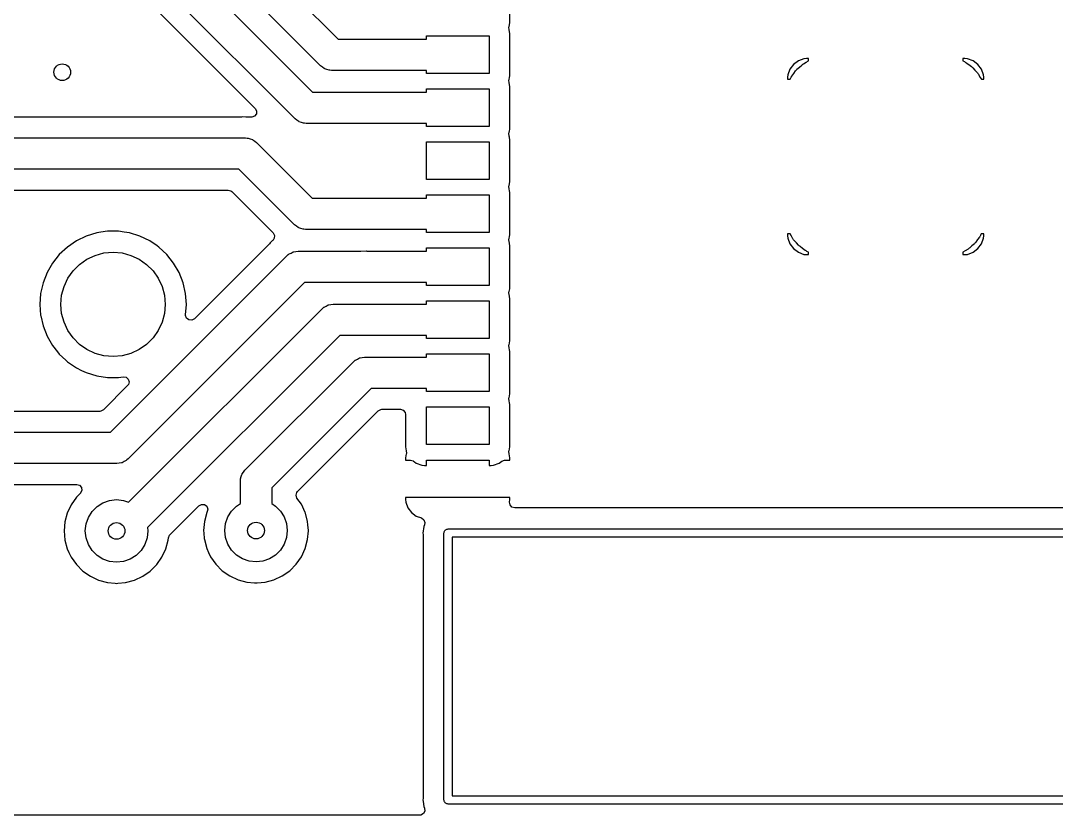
# Model space of a CAD drawing. Extents: x 4.71 to 7.86, y -5.32 to -1.9.
# Drawn here: x 5.532 to 6.508, y -5.316 to -4.566 of the extents above; entities that cross this region are included whole.
import ezdxf

# ---------------------------------------------------------------- set-up
doc = ezdxf.new("R2010")
doc.units = 0
doc.header["$MEASUREMENT"] = 0
doc.layers.add('BLACK', color=7, linetype='CONTINUOUS')

msp = doc.modelspace()

# ---------------------------------------------------------------- linework, layer by layer
at = {"layer": 'BLACK', "linetype": 'CONTINUOUS'}
for p, q in [((5.71233, -4.46458), (5.83122, -4.58347)), ((5.81466, -4.60867), (5.68713, -4.48114)), ((5.66194, -4.4882), (5.8072, -4.63347)), ((5.79065, -4.65867), (5.63673, -4.50476)), ((5.62545, -4.52134), (5.75305, -4.64894)), ((5.99326, -4.56783), (5.99326, -4.52863)), ((5.993, -4.57018), (5.99326, -4.56783)), ((5.99231, -4.5722), (5.9925, -4.57153)), ((5.9925, -4.57494), (5.99231, -4.5722)), ((5.9925, -4.57153), (5.993, -4.57018)), ((5.993, -4.57628), (5.9925, -4.57494)), ((5.99326, -4.57863), (5.993, -4.57628)), ((5.99326, -4.61783), (5.99326, -4.57863)), ((5.83122, -4.58347), (5.9145, -4.58347)), ((5.9145, -4.58347), (5.9145, -4.58052)), ((5.9145, -4.58052), (5.97355, -4.58052)), ((5.97355, -4.58052), (5.97355, -4.61595)), ((5.8164, -4.60991), (5.81466, -4.60867)), ((6.26067, -4.6074), (6.25728, -4.61193)), ((6.2652, -4.60401), (6.26067, -4.6074)), ((6.26067, -4.6074), (6.26067, -4.6074)), ((6.27051, -4.60203), (6.2652, -4.60401)), ((6.2652, -4.60401), (6.2652, -4.60401)), ((6.26618, -4.61011), (6.26835, -4.60804)), ((6.26835, -4.60804), (6.26878, -4.60778)), ((6.26878, -4.60778), (6.26915, -4.60744)), ((6.26915, -4.60744), (6.26958, -4.60719)), ((6.26958, -4.60719), (6.26996, -4.60686)), ((6.26996, -4.60686), (6.27257, -4.60541)), ((6.27285, -4.60178), (6.27051, -4.60203)), ((6.27051, -4.60203), (6.27051, -4.60203)), ((6.27257, -4.60541), (6.27473, -4.60407)), ((6.27473, -4.60178), (6.27285, -4.60178)), ((6.27473, -4.60407), (6.27473, -4.60178)), ((6.42229, -4.60178), (6.4204, -4.60178)), ((6.4204, -4.60178), (6.4204, -4.60416)), ((6.4204, -4.60416), (6.42179, -4.60475)), ((6.42179, -4.60475), (6.4222, -4.60504)), ((6.4222, -4.60504), (6.42266, -4.60525)), ((6.42463, -4.60203), (6.42229, -4.60178)), ((6.42266, -4.60525), (6.42306, -4.60555)), ((6.42306, -4.60555), (6.42351, -4.60577)), ((6.42351, -4.60577), (6.42588, -4.6076)), ((6.42993, -4.60401), (6.42463, -4.60203)), ((6.42463, -4.60203), (6.42463, -4.60203)), ((6.42588, -4.6076), (6.42833, -4.60931)), ((6.43447, -4.6074), (6.42993, -4.60401)), ((6.42993, -4.60401), (6.42993, -4.60401)), ((6.43786, -4.61193), (6.43447, -4.6074)), ((6.43447, -4.6074), (6.43447, -4.6074)), ((5.81808, -4.61122), (5.8164, -4.60991)), ((5.81837, -4.61132), (5.81808, -4.61122)), ((5.81862, -4.6115), (5.81837, -4.61132)), ((5.82066, -4.6121), (5.81862, -4.6115)), ((5.82267, -4.6128), (5.82066, -4.6121)), ((5.8231, -4.61283), (5.82267, -4.6128)), ((5.82328, -4.61288), (5.8231, -4.61283)), ((5.82358, -4.61287), (5.82328, -4.61288)), ((5.8251, -4.613), (5.82358, -4.61287)), ((5.9145, -4.613), (5.8251, -4.613)), ((5.9145, -4.61595), (5.9145, -4.613)), ((5.97355, -4.61595), (5.9145, -4.61595)), ((5.993, -4.62018), (5.99326, -4.61783)), ((6.2553, -4.61723), (6.25505, -4.61958)), ((6.25728, -4.61193), (6.2553, -4.61723)), ((6.2553, -4.61723), (6.2553, -4.61723)), ((6.25728, -4.61193), (6.25728, -4.61193)), ((6.25882, -4.6188), (6.25904, -4.61835)), ((6.25904, -4.61835), (6.26087, -4.61599)), ((6.26087, -4.61599), (6.26258, -4.61353)), ((6.26258, -4.61353), (6.26294, -4.61319)), ((6.26294, -4.61319), (6.26324, -4.61278)), ((6.26324, -4.61278), (6.26361, -4.61245)), ((6.26361, -4.61245), (6.26391, -4.61205)), ((6.26391, -4.61205), (6.26618, -4.61011)), ((6.42833, -4.60931), (6.42868, -4.60967)), ((6.42868, -4.60967), (6.42908, -4.60996)), ((6.42908, -4.60996), (6.42941, -4.61034)), ((6.42941, -4.61034), (6.42981, -4.61064)), ((6.42981, -4.61064), (6.43176, -4.61291)), ((6.43176, -4.61291), (6.43382, -4.61508)), ((6.43382, -4.61508), (6.43408, -4.6155)), ((6.43408, -4.6155), (6.43442, -4.61588)), ((6.43442, -4.61588), (6.43467, -4.61631)), ((6.43467, -4.61631), (6.435, -4.61669)), ((6.435, -4.61669), (6.43645, -4.6193)), ((6.43984, -4.61723), (6.43786, -4.61193)), ((6.43786, -4.61193), (6.43786, -4.61193)), ((6.44009, -4.61958), (6.43984, -4.61723)), ((6.43984, -4.61723), (6.43984, -4.61723)), ((5.99231, -4.6222), (5.9925, -4.62153)), ((5.9925, -4.62494), (5.99231, -4.6222)), ((5.9925, -4.62153), (5.99253, -4.62146)), ((5.993, -4.62628), (5.9925, -4.62494)), ((5.99253, -4.62146), (5.993, -4.62018)), ((5.99326, -4.62863), (5.993, -4.62628)), ((6.25505, -4.61958), (6.25505, -4.62146)), ((6.25505, -4.62146), (6.25743, -4.62146)), ((6.25743, -4.62146), (6.25803, -4.62007)), ((6.25803, -4.62007), (6.25831, -4.61966)), ((6.25831, -4.61966), (6.25852, -4.61921)), ((6.25852, -4.61921), (6.25882, -4.6188)), ((6.43645, -4.6193), (6.4378, -4.62146)), ((6.4378, -4.62146), (6.44009, -4.62146)), ((6.44009, -4.62146), (6.44009, -4.61958)), ((6.44009, -4.61958), (6.44009, -4.61958)), ((5.8072, -4.63347), (5.9145, -4.63347)), ((5.9145, -4.63347), (5.9145, -4.63052)), ((5.9145, -4.63052), (5.97355, -4.63052)), ((5.97355, -4.63052), (5.97355, -4.66595)), ((5.99326, -4.65689), (5.99326, -4.62863)), ((5.74014, -4.65705), (5.37968, -4.65705)), ((5.74106, -4.65696), (5.74014, -4.65705)), ((5.74107, -4.65696), (5.74106, -4.65696)), ((5.74435, -4.65705), (5.74107, -4.65696)), ((5.74107, -4.65696), (5.74107, -4.65696)), ((5.74763, -4.65705), (5.74435, -4.65705)), ((5.74764, -4.65705), (5.74763, -4.65705)), ((5.74763, -4.65705), (5.74763, -4.65705)), ((5.74763, -4.65705), (5.74763, -4.65705)), ((5.74763, -4.65705), (5.74763, -4.65705)), ((5.74855, -4.65716), (5.74764, -4.65705)), ((5.74856, -4.65716), (5.74855, -4.65716)), ((5.74882, -4.6572), (5.74856, -4.65716)), ((5.74883, -4.65716), (5.74882, -4.6572)), ((5.74994, -4.65726), (5.74883, -4.65716)), ((5.75252, -4.6563), (5.74994, -4.65726)), ((5.75417, -4.6541), (5.75252, -4.6563)), ((5.75305, -4.64894), (5.75437, -4.65135)), ((5.75437, -4.65135), (5.75417, -4.6541)), ((5.99326, -4.66783), (5.99326, -4.65689)), ((5.79238, -4.65991), (5.79065, -4.65867)), ((5.79406, -4.66122), (5.79238, -4.65991)), ((5.79435, -4.66132), (5.79406, -4.66122)), ((5.7946, -4.6615), (5.79435, -4.66132)), ((5.79664, -4.6621), (5.7946, -4.6615)), ((5.79866, -4.6628), (5.79664, -4.6621)), ((5.79909, -4.66283), (5.79866, -4.6628)), ((5.79926, -4.66288), (5.79909, -4.66283)), ((5.79957, -4.66287), (5.79926, -4.66288)), ((5.80109, -4.663), (5.79957, -4.66287)), ((5.9145, -4.663), (5.80109, -4.663)), ((5.9145, -4.66595), (5.9145, -4.663)), ((5.97355, -4.66595), (5.9145, -4.66595)), ((4.95128, -4.67675), (5.74388, -4.67675)), ((5.74388, -4.67675), (5.7454, -4.67688)), ((5.7454, -4.67688), (5.74571, -4.67687)), ((5.74571, -4.67687), (5.74588, -4.67692)), ((5.74588, -4.67692), (5.74631, -4.67695)), ((5.74631, -4.67695), (5.74832, -4.67765)), ((5.99231, -4.67219), (5.9925, -4.67153)), ((5.9925, -4.67494), (5.99231, -4.67219)), ((5.9925, -4.67153), (5.993, -4.67018)), ((5.99296, -4.67615), (5.9925, -4.67494)), ((5.993, -4.67628), (5.99296, -4.67615)), ((5.993, -4.67018), (5.99316, -4.66875)), ((5.99326, -4.67863), (5.993, -4.67628)), ((5.99316, -4.66875), (5.99326, -4.66783)), ((5.74832, -4.67765), (5.75036, -4.67825)), ((5.75036, -4.67825), (5.75061, -4.67843)), ((5.75061, -4.67843), (5.75091, -4.67853)), ((5.75091, -4.67853), (5.75259, -4.67984)), ((5.75259, -4.67984), (5.75432, -4.68108)), ((5.75432, -4.68108), (5.80671, -4.73347)), ((5.9145, -4.71595), (5.9145, -4.68052)), ((5.9145, -4.68052), (5.97355, -4.68052)), ((5.97355, -4.68052), (5.97355, -4.71595)), ((5.99326, -4.71201), (5.99326, -4.67863)), ((5.73776, -4.70628), (4.94516, -4.70628)), ((5.79016, -4.75867), (5.73776, -4.70628)), ((5.97355, -4.71595), (5.9145, -4.71595)), ((5.99326, -4.71783), (5.99326, -4.71201)), ((4.9489, -4.72599), (5.72758, -4.72599)), ((5.72758, -4.72599), (5.73022, -4.72676)), ((5.99231, -4.7222), (5.9925, -4.72153)), ((5.9925, -4.72494), (5.99231, -4.7222)), ((5.9925, -4.72153), (5.993, -4.72018)), ((5.993, -4.72628), (5.9925, -4.72494)), ((5.993, -4.72018), (5.99326, -4.71783)), ((5.73022, -4.72676), (5.73103, -4.72742)), ((5.73103, -4.72742), (5.76988, -4.76626)), ((5.80671, -4.73347), (5.9145, -4.73347)), ((5.9145, -4.73347), (5.9145, -4.73052)), ((5.9145, -4.73052), (5.97355, -4.73052)), ((5.97355, -4.73052), (5.97355, -4.76595)), ((5.99326, -4.72863), (5.993, -4.72628)), ((5.99326, -4.76713), (5.99326, -4.72863)), ((5.61386, -4.76482), (5.6075, -4.76578)), ((5.62419, -4.76482), (5.61386, -4.76482)), ((5.61386, -4.76482), (5.61386, -4.76482)), ((5.62949, -4.76562), (5.62419, -4.76482)), ((5.62419, -4.76482), (5.62419, -4.76482)), ((5.79189, -4.75991), (5.79016, -4.75867)), ((5.79357, -4.76122), (5.79189, -4.75991)), ((5.79386, -4.76132), (5.79357, -4.76122)), ((5.79411, -4.7615), (5.79386, -4.76132)), ((5.79615, -4.7621), (5.79411, -4.7615)), ((5.79816, -4.7628), (5.79615, -4.7621)), ((5.79859, -4.76283), (5.79816, -4.7628)), ((5.79877, -4.76288), (5.79859, -4.76283)), ((5.79907, -4.76287), (5.79877, -4.76288)), ((5.80059, -4.763), (5.79907, -4.76287)), ((5.9145, -4.763), (5.80059, -4.763)), ((5.9145, -4.76595), (5.9145, -4.763)), ((5.58447, -4.77388), (5.57593, -4.7797)), ((5.59378, -4.7694), (5.58447, -4.77388)), ((5.58447, -4.77388), (5.58447, -4.77388)), ((5.60365, -4.76636), (5.59378, -4.7694)), ((5.6075, -4.76578), (5.60365, -4.76636)), ((5.60365, -4.76636), (5.60365, -4.76636)), ((5.60365, -4.76636), (5.60365, -4.76636)), ((5.60365, -4.76636), (5.60365, -4.76636)), ((5.6344, -4.76636), (5.62949, -4.76562)), ((5.64427, -4.7694), (5.6344, -4.76636)), ((5.6344, -4.76636), (5.6344, -4.76636)), ((5.6344, -4.76636), (5.6344, -4.76636)), ((5.65358, -4.77388), (5.64427, -4.7694)), ((5.64427, -4.7694), (5.64427, -4.7694)), ((5.66054, -4.77863), (5.65358, -4.77388)), ((5.65358, -4.77388), (5.65358, -4.77388)), ((5.65358, -4.77388), (5.65358, -4.77388)), ((5.65358, -4.77388), (5.65358, -4.77388)), ((5.76952, -4.77353), (5.76714, -4.77579)), ((5.76988, -4.77317), (5.76952, -4.77353)), ((5.76988, -4.76626), (5.7712, -4.76868)), ((5.771, -4.77142), (5.76988, -4.77317)), ((5.7712, -4.76868), (5.771, -4.77142)), ((5.97355, -4.76595), (5.9145, -4.76595)), ((5.99231, -4.77219), (5.9925, -4.77153)), ((5.9925, -4.77494), (5.99231, -4.77219)), ((5.9925, -4.77153), (5.99254, -4.77142)), ((5.99282, -4.77579), (5.9925, -4.77494)), ((5.99254, -4.77142), (5.993, -4.77018)), ((5.993, -4.77018), (5.99326, -4.76783)), ((5.99326, -4.76783), (5.99326, -4.76713)), ((6.25734, -4.76713), (6.25505, -4.76713)), ((6.25505, -4.76713), (6.25505, -4.76901)), ((6.25505, -4.76901), (6.2553, -4.77136)), ((6.2553, -4.77136), (6.2553, -4.77136)), ((6.2553, -4.77136), (6.25728, -4.77666)), ((6.25869, -4.76929), (6.25734, -4.76713)), ((6.26014, -4.7719), (6.25869, -4.76929)), ((6.26046, -4.77228), (6.26014, -4.7719)), ((6.26072, -4.77272), (6.26046, -4.77228)), ((6.26105, -4.77309), (6.26072, -4.77272)), ((6.26132, -4.77351), (6.26105, -4.77309)), ((6.26338, -4.77568), (6.26132, -4.77351)), ((6.43427, -4.7726), (6.43256, -4.77506)), ((6.4361, -4.77024), (6.43427, -4.7726)), ((6.43632, -4.76979), (6.4361, -4.77024)), ((6.43661, -4.76939), (6.43632, -4.76979)), ((6.43682, -4.76893), (6.43661, -4.76939)), ((6.43711, -4.76852), (6.43682, -4.76893)), ((6.43771, -4.76713), (6.43711, -4.76852)), ((6.44009, -4.76713), (6.43771, -4.76713)), ((6.43786, -4.77666), (6.43984, -4.77136)), ((6.43984, -4.77136), (6.44009, -4.76901)), ((6.43984, -4.77136), (6.43984, -4.77136)), ((6.44009, -4.76901), (6.44009, -4.76713)), ((6.44009, -4.76901), (6.44009, -4.76901)), ((5.57593, -4.7797), (5.56836, -4.78673)), ((5.61048, -4.78527), (5.61902, -4.78452)), ((5.61902, -4.78452), (5.62757, -4.78527)), ((5.66211, -4.7797), (5.66054, -4.77863)), ((5.66969, -4.78673), (5.66211, -4.7797)), ((5.76654, -4.77651), (5.69572, -4.84733)), ((5.76713, -4.77579), (5.76654, -4.77651)), ((5.76714, -4.77579), (5.76713, -4.77579)), ((5.76714, -4.77579), (5.76714, -4.77579)), ((5.7869, -4.78528), (5.78877, -4.78427)), ((5.78877, -4.78427), (5.78907, -4.78422)), ((5.78907, -4.78422), (5.78935, -4.78408)), ((5.78935, -4.78408), (5.79146, -4.78382)), ((5.79146, -4.78382), (5.79356, -4.78347)), ((5.79356, -4.78347), (5.85278, -4.78347)), ((5.85278, -4.78347), (5.85281, -4.78346)), ((5.85281, -4.78346), (5.85766, -4.78326)), ((5.85766, -4.78326), (5.85837, -4.78347)), ((5.85837, -4.78347), (5.9145, -4.78347)), ((5.9145, -4.78347), (5.9145, -4.78052)), ((5.9145, -4.78052), (5.97355, -4.78052)), ((5.97355, -4.78052), (5.97355, -4.81595)), ((5.993, -4.77628), (5.99282, -4.77579)), ((5.99326, -4.77863), (5.993, -4.77628)), ((5.99326, -4.81783), (5.99326, -4.77863)), ((6.25728, -4.77666), (6.25728, -4.77666)), ((6.25728, -4.77666), (6.26067, -4.78119)), ((6.26067, -4.78119), (6.26067, -4.78119)), ((6.26067, -4.78119), (6.2652, -4.78459)), ((6.26533, -4.77795), (6.26338, -4.77568)), ((6.2652, -4.78459), (6.2652, -4.78459)), ((6.2652, -4.78459), (6.27051, -4.78656)), ((6.26572, -4.77826), (6.26533, -4.77795)), ((6.26606, -4.77863), (6.26572, -4.77826)), ((6.26646, -4.77892), (6.26606, -4.77863)), ((6.26681, -4.77929), (6.26646, -4.77892)), ((6.26926, -4.78099), (6.26681, -4.77929)), ((6.27162, -4.78283), (6.26926, -4.78099)), ((6.27207, -4.78305), (6.27162, -4.78283)), ((6.27248, -4.78334), (6.27207, -4.78305)), ((6.27293, -4.78355), (6.27248, -4.78334)), ((6.27334, -4.78384), (6.27293, -4.78355)), ((6.27473, -4.78443), (6.27334, -4.78384)), ((6.27473, -4.78682), (6.27473, -4.78443)), ((6.42256, -4.78318), (6.4204, -4.78452)), ((6.4204, -4.78452), (6.4204, -4.78682)), ((6.42518, -4.78173), (6.42256, -4.78318)), ((6.42463, -4.78656), (6.42993, -4.78459)), ((6.42556, -4.7814), (6.42518, -4.78173)), ((6.42599, -4.78115), (6.42556, -4.7814)), ((6.42636, -4.78081), (6.42599, -4.78115)), ((6.42678, -4.78055), (6.42636, -4.78081)), ((6.42895, -4.77849), (6.42678, -4.78055)), ((6.43122, -4.77654), (6.42895, -4.77849)), ((6.42993, -4.78459), (6.43447, -4.78119)), ((6.42993, -4.78459), (6.42993, -4.78459)), ((6.43153, -4.77614), (6.43122, -4.77654)), ((6.4319, -4.77581), (6.43153, -4.77614)), ((6.4322, -4.7754), (6.4319, -4.77581)), ((6.43256, -4.77506), (6.4322, -4.7754)), ((6.43447, -4.78119), (6.43786, -4.77666)), ((6.43447, -4.78119), (6.43447, -4.78119)), ((6.43786, -4.77666), (6.43786, -4.77666)), ((5.56836, -4.78673), (5.56192, -4.7948)), ((5.58739, -4.79604), (5.59442, -4.79112)), ((5.59442, -4.79112), (5.60219, -4.78749)), ((5.60219, -4.78749), (5.61048, -4.78527)), ((5.6166, -4.95431), (5.78312, -4.78779)), ((5.62757, -4.78527), (5.63586, -4.78749)), ((5.63586, -4.78749), (5.64363, -4.79112)), ((5.64363, -4.79112), (5.65066, -4.79604)), ((5.67613, -4.7948), (5.66969, -4.78673)), ((5.66969, -4.78673), (5.66969, -4.78673)), ((5.66969, -4.78673), (5.66969, -4.78673)), ((5.78312, -4.78779), (5.78429, -4.78681)), ((5.78429, -4.78681), (5.78449, -4.78658)), ((5.78449, -4.78658), (5.78466, -4.78649)), ((5.78466, -4.78649), (5.78498, -4.78622)), ((5.78498, -4.78622), (5.7869, -4.78528)), ((6.27051, -4.78656), (6.27051, -4.78656)), ((6.27051, -4.78656), (6.27285, -4.78682)), ((6.27285, -4.78682), (6.27285, -4.78682)), ((6.27285, -4.78682), (6.27473, -4.78682)), ((6.4204, -4.78682), (6.42229, -4.78682)), ((6.42229, -4.78682), (6.42463, -4.78656)), ((6.42229, -4.78682), (6.42229, -4.78682)), ((6.42463, -4.78656), (6.42463, -4.78656)), ((5.55676, -4.80375), (5.55298, -4.81336)), ((5.56192, -4.7948), (5.55676, -4.80375)), ((5.57641, -4.80913), (5.58133, -4.8021)), ((5.58133, -4.8021), (5.58739, -4.79604)), ((5.65066, -4.79604), (5.65672, -4.8021)), ((5.65672, -4.8021), (5.66164, -4.80913)), ((5.68129, -4.80375), (5.67613, -4.7948)), ((5.68506, -4.81336), (5.68129, -4.80375)), ((5.55298, -4.81336), (5.55069, -4.82343)), ((5.55298, -4.81336), (5.55298, -4.81336)), ((5.57278, -4.8169), (5.57641, -4.80913)), ((5.79968, -4.813), (5.63316, -4.97952)), ((5.66164, -4.80913), (5.66527, -4.8169)), ((5.68736, -4.82343), (5.68506, -4.81336)), ((5.85616, -4.813), (5.79968, -4.813)), ((5.9145, -4.813), (5.85616, -4.813)), ((5.9145, -4.81595), (5.9145, -4.813)), ((5.55069, -4.82343), (5.54991, -4.83373)), ((5.55069, -4.82343), (5.55069, -4.82343)), ((5.57056, -4.82519), (5.57278, -4.8169)), ((5.66527, -4.8169), (5.66749, -4.82519)), ((5.68814, -4.83373), (5.68736, -4.82343)), ((5.68736, -4.82343), (5.68736, -4.82343)), ((5.68736, -4.82343), (5.68736, -4.82343)), ((5.97355, -4.81595), (5.9145, -4.81595)), ((5.99231, -4.82219), (5.9925, -4.82153)), ((5.9925, -4.82494), (5.99231, -4.82219)), ((5.9925, -4.82153), (5.993, -4.82018)), ((5.993, -4.82018), (5.99312, -4.81911)), ((5.99312, -4.81911), (5.99326, -4.81783)), ((5.56981, -4.83373), (5.57056, -4.82519)), ((5.66749, -4.82519), (5.66824, -4.83373)), ((5.82453, -4.83382), (5.82663, -4.83347)), ((5.82663, -4.83347), (5.9145, -4.83347)), ((5.9145, -4.83347), (5.9145, -4.83052)), ((5.9145, -4.83052), (5.97355, -4.83052)), ((5.97355, -4.83052), (5.97355, -4.86595)), ((5.99284, -4.82583), (5.9925, -4.82494)), ((5.993, -4.82628), (5.99284, -4.82583)), ((5.99326, -4.82863), (5.993, -4.82628)), ((5.99326, -4.86783), (5.99326, -4.82863)), ((5.54991, -4.83373), (5.54991, -4.83373)), ((5.54991, -4.83373), (5.55069, -4.84403)), ((5.57056, -4.84228), (5.56981, -4.83373)), ((5.57278, -4.85057), (5.57056, -4.84228)), ((5.63368, -5.02031), (5.81619, -4.83779)), ((5.66749, -4.84228), (5.66527, -4.85057)), ((5.66824, -4.83373), (5.66749, -4.84228)), ((5.6874, -4.84351), (5.68814, -4.83373)), ((5.68814, -4.83373), (5.68814, -4.83373)), ((5.81619, -4.83779), (5.81736, -4.83681)), ((5.81736, -4.83681), (5.81757, -4.83658)), ((5.81757, -4.83658), (5.81773, -4.83649)), ((5.81773, -4.83649), (5.81805, -4.83622)), ((5.81805, -4.83622), (5.81997, -4.83528)), ((5.81997, -4.83528), (5.82184, -4.83427)), ((5.82184, -4.83427), (5.82214, -4.83422)), ((5.82214, -4.83422), (5.82242, -4.83408)), ((5.82242, -4.83408), (5.82453, -4.83382)), ((5.55069, -4.84403), (5.55069, -4.84403)), ((5.55069, -4.84403), (5.55069, -4.84404)), ((5.55069, -4.84404), (5.55069, -4.84404)), ((5.55069, -4.84404), (5.55082, -4.84462)), ((5.55082, -4.84462), (5.55298, -4.8541)), ((5.57641, -4.85834), (5.57278, -4.85057)), ((5.66527, -4.85057), (5.66164, -4.85834)), ((5.6874, -4.84422), (5.6874, -4.84351)), ((5.68836, -4.8468), (5.6874, -4.84422)), ((5.69056, -4.84845), (5.68836, -4.8468)), ((5.69331, -4.84864), (5.69056, -4.84845)), ((5.69572, -4.84733), (5.69331, -4.84864)), ((5.55298, -4.8541), (5.55298, -4.85411)), ((5.55298, -4.85411), (5.55298, -4.85411)), ((5.55298, -4.85411), (5.55676, -4.86372)), ((5.58133, -4.86537), (5.57641, -4.85834)), ((5.66164, -4.85834), (5.65672, -4.86537)), ((5.55676, -4.86372), (5.56192, -4.87267)), ((5.58739, -4.87143), (5.58133, -4.86537)), ((5.59442, -4.87635), (5.58739, -4.87143)), ((5.65066, -4.87143), (5.64363, -4.87635)), ((5.65672, -4.86537), (5.65066, -4.87143)), ((5.83275, -4.863), (5.6515, -5.04425)), ((5.9145, -4.863), (5.83275, -4.863)), ((5.9145, -4.86595), (5.9145, -4.863)), ((5.97355, -4.86595), (5.9145, -4.86595)), ((5.99231, -4.8722), (5.9925, -4.87153)), ((5.9925, -4.87494), (5.99231, -4.8722)), ((5.9925, -4.87153), (5.993, -4.87018)), ((5.993, -4.87018), (5.99326, -4.86783)), ((5.56192, -4.87267), (5.56668, -4.87863)), ((5.56668, -4.87863), (5.56836, -4.88074)), ((5.56836, -4.88074), (5.57435, -4.8863)), ((5.60219, -4.87998), (5.59442, -4.87635)), ((5.61048, -4.8822), (5.60219, -4.87998)), ((5.61902, -4.88295), (5.61048, -4.8822)), ((5.62757, -4.8822), (5.61902, -4.88295)), ((5.63586, -4.87998), (5.62757, -4.8822)), ((5.64363, -4.87635), (5.63586, -4.87998)), ((5.9145, -4.88347), (5.9145, -4.88052)), ((5.9145, -4.88052), (5.97355, -4.88052)), ((5.97355, -4.88052), (5.97355, -4.91595)), ((5.993, -4.87628), (5.9925, -4.87494)), ((5.99326, -4.87863), (5.993, -4.87628)), ((5.99326, -4.91783), (5.99326, -4.87863)), ((5.57435, -4.8863), (5.57594, -4.88777)), ((5.57594, -4.88777), (5.58447, -4.89359)), ((5.74338, -4.99013), (5.84572, -4.88779)), ((5.84572, -4.88779), (5.84689, -4.88681)), ((5.84689, -4.88681), (5.84709, -4.88658)), ((5.84709, -4.88658), (5.84726, -4.88649)), ((5.84726, -4.88649), (5.84758, -4.88622)), ((5.84758, -4.88622), (5.84949, -4.88528)), ((5.84949, -4.88528), (5.85137, -4.88427)), ((5.85137, -4.88427), (5.85167, -4.88422)), ((5.85167, -4.88422), (5.85195, -4.88408)), ((5.85195, -4.88408), (5.85406, -4.88382)), ((5.85406, -4.88382), (5.85616, -4.88347)), ((5.85616, -4.88347), (5.9145, -4.88347)), ((5.58447, -4.89359), (5.58447, -4.89359)), ((5.58447, -4.89359), (5.58447, -4.89359)), ((5.58447, -4.89359), (5.58447, -4.89359)), ((5.58447, -4.89359), (5.58941, -4.89597)), ((5.58941, -4.89597), (5.59378, -4.89807)), ((5.59378, -4.89807), (5.59378, -4.89807)), ((5.59378, -4.89807), (5.59378, -4.89807)), ((5.59378, -4.89807), (5.60365, -4.90111)), ((5.60365, -4.90111), (5.61386, -4.90265)), ((5.63278, -4.91027), (5.60987, -4.93318)), ((5.61386, -4.90265), (5.62419, -4.90265)), ((5.62419, -4.90265), (5.6286, -4.90199)), ((5.6286, -4.90199), (5.63133, -4.90236)), ((5.63133, -4.90236), (5.63342, -4.90415)), ((5.63346, -4.90943), (5.63278, -4.91027)), ((5.63342, -4.90415), (5.63421, -4.90678)), ((5.63421, -4.90678), (5.63346, -4.90943)), ((5.86228, -4.913), (5.76859, -5.00669)), ((5.9145, -4.913), (5.86228, -4.913)), ((5.9145, -4.91595), (5.9145, -4.913)), ((5.97355, -4.91595), (5.9145, -4.91595)), ((5.9925, -4.92153), (5.993, -4.92018)), ((5.993, -4.92018), (5.99326, -4.91783)), ((5.9145, -4.96595), (5.9145, -4.93052)), ((5.9145, -4.93052), (5.97355, -4.93052)), ((5.97355, -4.93052), (5.97355, -4.96595)), ((5.99231, -4.9222), (5.9925, -4.92153)), ((5.9925, -4.92494), (5.99231, -4.9222)), ((5.993, -4.92628), (5.9925, -4.92494)), ((5.99326, -4.92863), (5.993, -4.92628)), ((5.99326, -4.96783), (5.99326, -4.92863)), ((5.60642, -4.93461), (5.21556, -4.93461)), ((5.60746, -4.9345), (5.60642, -4.93461)), ((5.60987, -4.93318), (5.60746, -4.9345)), ((5.79301, -5.01013), (5.86901, -4.93413)), ((5.86901, -4.93413), (5.87142, -4.93281)), ((5.87142, -4.93281), (5.87246, -4.9327)), ((5.87246, -4.9327), (5.88991, -4.9327)), ((5.88991, -4.9327), (5.89255, -4.93348)), ((5.89255, -4.93348), (5.89435, -4.93556)), ((5.89435, -4.93556), (5.89479, -4.93758)), ((5.89479, -4.93758), (5.89479, -4.96783)), ((5.21406, -4.95431), (5.6166, -4.95431)), ((5.89479, -4.96783), (5.89479, -4.96783)), ((5.89479, -4.96783), (5.89504, -4.97018)), ((5.89504, -4.97018), (5.89556, -4.97155)), ((5.97355, -4.96595), (5.9145, -4.96595)), ((5.99249, -4.97156), (5.993, -4.97018)), ((5.993, -4.97018), (5.99326, -4.96783)), ((5.63316, -4.97952), (5.63199, -4.9805)), ((5.89506, -4.97629), (5.89481, -4.97863)), ((5.89481, -4.97863), (5.89481, -4.98052)), ((5.89556, -4.97497), (5.89506, -4.97629)), ((5.89506, -4.97629), (5.89506, -4.97629)), ((5.89556, -4.97155), (5.89575, -4.9743)), ((5.89575, -4.9743), (5.89556, -4.97497)), ((5.9923, -4.97222), (5.99249, -4.97156)), ((5.99249, -4.97497), (5.9923, -4.97222)), ((5.99299, -4.97629), (5.99249, -4.97497)), ((5.99324, -4.97863), (5.99299, -4.97629)), ((5.99299, -4.97629), (5.99299, -4.97629)), ((5.99324, -4.98052), (5.99324, -4.97863)), ((5.99324, -4.97863), (5.99324, -4.97863)), ((5.62272, -4.98384), (5.22017, -4.98384)), ((5.62482, -4.98349), (5.62272, -4.98384)), ((5.62693, -4.98323), (5.62482, -4.98349)), ((5.62721, -4.98309), (5.62693, -4.98323)), ((5.62751, -4.98304), (5.62721, -4.98309)), ((5.62939, -4.98203), (5.62751, -4.98304)), ((5.6313, -4.98109), (5.62939, -4.98203)), ((5.63163, -4.98081), (5.6313, -4.98109)), ((5.63179, -4.98073), (5.63163, -4.98081)), ((5.63199, -4.9805), (5.63179, -4.98073)), ((5.89481, -4.98052), (5.89945, -4.98052)), ((5.89945, -4.98052), (5.90209, -4.98129)), ((5.90209, -4.98129), (5.90238, -4.98149)), ((5.90238, -4.98149), (5.90336, -4.98223)), ((5.90336, -4.98223), (5.90488, -4.98336)), ((5.90488, -4.98336), (5.90496, -4.98342)), ((5.90496, -4.98342), (5.90496, -4.98342)), ((5.90496, -4.98342), (5.91027, -4.9854)), ((5.91027, -4.9854), (5.91027, -4.9854)), ((5.91027, -4.9854), (5.91054, -4.98543)), ((5.91054, -4.98543), (5.91261, -4.98565)), ((5.91261, -4.98565), (5.9145, -4.98565)), ((5.9145, -4.98565), (5.9145, -4.98052)), ((5.9145, -4.98052), (5.97355, -4.98052)), ((5.97355, -4.98052), (5.97355, -4.98565)), ((5.97355, -4.98565), (5.97544, -4.98565)), ((5.97544, -4.98565), (5.97778, -4.9854)), ((5.97778, -4.9854), (5.98309, -4.98342)), ((5.98309, -4.98342), (5.98567, -4.98149)), ((5.98567, -4.98149), (5.98825, -4.98053)), ((5.98825, -4.98053), (5.9886, -4.98052)), ((5.9886, -4.98052), (5.99324, -4.98052)), ((5.73906, -5.00057), (5.73918, -4.99905)), ((5.73917, -4.99875), (5.73922, -4.99857)), ((5.73918, -4.99905), (5.73917, -4.99875)), ((5.73922, -4.99857), (5.73926, -4.99814)), ((5.73926, -4.99814), (5.73995, -4.99613)), ((5.73995, -4.99613), (5.74056, -4.99409)), ((5.74056, -4.99409), (5.74074, -4.99384)), ((5.74074, -4.99384), (5.74084, -4.99355)), ((5.74084, -4.99355), (5.74215, -4.99187)), ((5.74215, -4.99187), (5.74338, -4.99013)), ((5.23036, -5.00354), (5.58479, -5.00354)), ((5.58479, -5.00354), (5.58743, -5.00432)), ((5.58743, -5.00432), (5.58923, -5.0064)), ((5.58962, -5.00912), (5.58848, -5.01162)), ((5.58923, -5.0064), (5.58962, -5.00912)), ((5.73906, -5.02165), (5.73906, -5.00057)), ((5.76859, -5.00669), (5.76859, -5.02165)), ((5.58447, -5.01566), (5.57953, -5.02271)), ((5.58824, -5.01188), (5.58447, -5.01566)), ((5.58848, -5.01162), (5.58824, -5.01188)), ((5.60951, -5.02082), (5.61576, -5.01864)), ((5.61576, -5.01864), (5.62233, -5.0179)), ((5.62233, -5.0179), (5.6289, -5.01864)), ((5.6289, -5.01864), (5.63368, -5.02031)), ((5.79158, -5.01377), (5.79225, -5.01111)), ((5.79246, -5.01638), (5.79158, -5.01377)), ((5.79225, -5.01111), (5.79301, -5.01013)), ((5.79662, -5.02232), (5.79246, -5.01638)), ((5.99324, -5.01595), (5.89481, -5.01595)), ((5.89481, -5.01595), (5.89481, -5.01783)), ((5.89481, -5.01783), (5.89506, -5.02018)), ((5.99296, -5.02037), (5.99324, -5.01783)), ((5.99324, -5.01783), (5.99324, -5.01595)), ((5.99324, -5.01783), (5.99324, -5.01783)), ((5.57953, -5.02271), (5.57589, -5.03052)), ((5.57953, -5.02271), (5.57953, -5.02271)), ((5.59924, -5.02901), (5.60392, -5.02434)), ((5.60392, -5.02434), (5.60951, -5.02082)), ((5.67258, -5.05104), (5.69995, -5.02367)), ((5.69995, -5.02367), (5.70236, -5.02235)), ((5.70236, -5.02235), (5.7051, -5.02254)), ((5.7051, -5.02254), (5.70731, -5.02419)), ((5.70731, -5.02419), (5.70827, -5.02677)), ((5.70827, -5.02677), (5.70782, -5.02918)), ((5.72722, -5.03422), (5.73074, -5.02862)), ((5.73074, -5.02862), (5.73541, -5.02394)), ((5.73541, -5.02394), (5.73906, -5.02165)), ((5.76859, -5.02165), (5.77223, -5.02394)), ((5.77223, -5.02394), (5.77691, -5.02862)), ((5.77691, -5.02862), (5.78043, -5.03422)), ((5.80026, -5.03013), (5.79662, -5.02232)), ((5.79662, -5.02232), (5.79662, -5.02232)), ((5.79662, -5.02232), (5.79662, -5.02232)), ((5.89506, -5.02018), (5.89506, -5.02018)), ((5.89506, -5.02018), (5.89704, -5.02548)), ((5.89704, -5.02548), (5.89704, -5.02548)), ((5.89704, -5.02548), (5.90043, -5.03001)), ((5.99338, -5.02292), (5.99296, -5.02037)), ((5.99518, -5.025), (5.99338, -5.02292)), ((5.99782, -5.02577), (5.99518, -5.025)), ((6.57921, -5.02577), (5.99782, -5.02577)), ((5.57589, -5.03052), (5.57366, -5.03884)), ((5.57589, -5.03052), (5.57589, -5.03052)), ((5.59354, -5.04085), (5.59572, -5.03461)), ((5.59572, -5.03461), (5.59924, -5.02901)), ((5.70515, -5.03845), (5.7044, -5.04703)), ((5.70738, -5.03013), (5.70515, -5.03845)), ((5.70515, -5.03845), (5.70515, -5.03845)), ((5.70782, -5.02918), (5.70738, -5.03013)), ((5.70738, -5.03013), (5.70738, -5.03013)), ((5.72503, -5.04046), (5.72722, -5.03422)), ((5.78043, -5.03422), (5.78261, -5.04046)), ((5.80037, -5.03052), (5.80026, -5.03013)), ((5.80026, -5.03013), (5.80026, -5.03013)), ((5.80026, -5.03013), (5.80026, -5.03013)), ((5.80249, -5.03845), (5.80037, -5.03052)), ((5.80277, -5.04165), (5.80249, -5.03845)), ((5.90043, -5.03001), (5.90043, -5.03001)), ((5.90043, -5.03001), (5.90497, -5.0334)), ((5.90497, -5.0334), (5.90497, -5.0334)), ((5.90497, -5.0334), (5.90979, -5.0352)), ((5.90979, -5.0352), (5.912, -5.03685)), ((5.912, -5.03685), (5.91296, -5.03943)), ((5.57366, -5.03884), (5.57291, -5.04742)), ((5.57291, -5.04742), (5.57291, -5.04742)), ((5.57291, -5.04742), (5.57366, -5.056)), ((5.57366, -5.03884), (5.57366, -5.03884)), ((5.5928, -5.04742), (5.59354, -5.04085)), ((5.59354, -5.05399), (5.5928, -5.04742)), ((5.65185, -5.04742), (5.65111, -5.05399)), ((5.6515, -5.04425), (5.65185, -5.04742)), ((5.7044, -5.04703), (5.7044, -5.04703)), ((5.7044, -5.04703), (5.70461, -5.04941)), ((5.72429, -5.04703), (5.72503, -5.04046)), ((5.72503, -5.0536), (5.72429, -5.04703)), ((5.78261, -5.04046), (5.78335, -5.04703)), ((5.78335, -5.04703), (5.78261, -5.0536)), ((5.80249, -5.05561), (5.80321, -5.04742)), ((5.80324, -5.04703), (5.80277, -5.04165)), ((5.80321, -5.04742), (5.80324, -5.04703)), ((5.80324, -5.04703), (5.80324, -5.04703)), ((5.91194, -5.04324), (5.91112, -5.04941)), ((5.9126, -5.04165), (5.91194, -5.04324)), ((5.91194, -5.04324), (5.91194, -5.04324)), ((5.91296, -5.03943), (5.9126, -5.04165)), ((5.93123, -5.0482), (5.93159, -5.04769)), ((5.93123, -5.04882), (5.93123, -5.0482)), ((5.93159, -5.04769), (5.93178, -5.0471)), ((5.93178, -5.0471), (5.93229, -5.04673)), ((5.93229, -5.04673), (5.93266, -5.04623)), ((5.93266, -5.04623), (5.93325, -5.04604)), ((5.93325, -5.04604), (5.93375, -5.04567)), ((5.93375, -5.04567), (5.93438, -5.04567)), ((5.93438, -5.04567), (5.93497, -5.04548)), ((5.93497, -5.04548), (6.64402, -5.04548)), ((5.57366, -5.056), (5.57366, -5.056)), ((5.57366, -5.056), (5.57589, -5.06433)), ((5.59572, -5.06023), (5.59354, -5.05399)), ((5.65111, -5.05399), (5.64893, -5.06023)), ((5.66877, -5.06433), (5.671, -5.056)), ((5.671, -5.056), (5.67117, -5.05406)), ((5.67117, -5.05406), (5.67217, -5.0515)), ((5.67217, -5.0515), (5.67258, -5.05104)), ((5.70461, -5.04941), (5.70506, -5.05451)), ((5.70506, -5.05451), (5.70515, -5.05561)), ((5.70515, -5.05561), (5.70515, -5.05561)), ((5.70515, -5.05561), (5.70738, -5.06393)), ((5.72722, -5.05984), (5.72503, -5.0536)), ((5.78261, -5.0536), (5.78043, -5.05984)), ((5.80026, -5.06393), (5.80249, -5.05561)), ((5.91112, -5.04941), (5.91112, -5.04941)), ((5.91112, -5.04941), (5.91131, -5.0508)), ((5.91131, -5.0508), (5.91133, -5.05112)), ((5.91133, -5.05112), (5.91133, -5.29935)), ((5.93103, -5.04941), (5.93123, -5.04882)), ((5.93103, -5.30106), (5.93103, -5.04941)), ((5.93891, -5.05335), (5.93891, -5.29712)), ((6.64009, -5.05335), (5.93891, -5.05335)), ((5.57589, -5.06433), (5.57589, -5.06433)), ((5.57589, -5.06433), (5.57589, -5.06433)), ((5.57589, -5.06433), (5.57744, -5.06766)), ((5.57744, -5.06766), (5.57953, -5.07213)), ((5.59924, -5.06583), (5.59572, -5.06023)), ((5.60392, -5.07051), (5.59924, -5.06583)), ((5.64541, -5.06583), (5.64074, -5.07051)), ((5.64893, -5.06023), (5.64541, -5.06583)), ((5.66512, -5.07213), (5.66877, -5.06433)), ((5.70738, -5.06393), (5.70738, -5.06393)), ((5.70738, -5.06393), (5.70738, -5.06393)), ((5.70738, -5.06393), (5.70912, -5.06766)), ((5.70912, -5.06766), (5.71102, -5.07174)), ((5.73074, -5.06544), (5.72722, -5.05984)), ((5.73541, -5.07011), (5.73074, -5.06544)), ((5.77691, -5.06544), (5.77223, -5.07011)), ((5.78043, -5.05984), (5.77691, -5.06544)), ((5.79662, -5.07174), (5.80026, -5.06393)), ((5.57953, -5.07213), (5.57953, -5.07213)), ((5.57953, -5.07213), (5.58447, -5.07919)), ((5.60951, -5.07403), (5.60392, -5.07051)), ((5.61576, -5.07621), (5.60951, -5.07403)), ((5.62233, -5.07695), (5.61576, -5.07621)), ((5.6289, -5.07621), (5.62233, -5.07695)), ((5.63514, -5.07403), (5.6289, -5.07621)), ((5.64074, -5.07051), (5.63514, -5.07403)), ((5.66018, -5.07919), (5.66512, -5.07213)), ((5.71102, -5.07174), (5.71102, -5.07174)), ((5.71102, -5.07174), (5.71596, -5.0788)), ((5.74101, -5.07363), (5.73541, -5.07011)), ((5.74725, -5.07582), (5.74101, -5.07363)), ((5.75382, -5.07656), (5.74725, -5.07582)), ((5.76039, -5.07582), (5.75382, -5.07656)), ((5.76663, -5.07363), (5.76039, -5.07582)), ((5.77223, -5.07011), (5.76663, -5.07363)), ((5.79168, -5.0788), (5.79662, -5.07174)), ((5.58447, -5.07919), (5.59056, -5.08528)), ((5.59056, -5.08528), (5.59762, -5.09022)), ((5.64704, -5.09022), (5.65409, -5.08528)), ((5.65409, -5.08528), (5.66018, -5.07919)), ((5.71596, -5.0788), (5.72205, -5.08489)), ((5.72205, -5.08489), (5.72911, -5.08983)), ((5.77853, -5.08983), (5.78559, -5.08489)), ((5.78559, -5.08489), (5.79168, -5.0788)), ((5.59762, -5.09022), (5.60542, -5.09386)), ((5.60542, -5.09386), (5.61374, -5.09609)), ((5.61374, -5.09609), (5.62094, -5.09672)), ((5.62094, -5.09672), (5.62233, -5.09684)), ((5.62233, -5.09684), (5.62344, -5.09675)), ((5.62233, -5.09684), (5.62233, -5.09684)), ((5.62233, -5.09684), (5.62233, -5.09684)), ((5.62344, -5.09675), (5.63091, -5.09609)), ((5.63091, -5.09609), (5.63923, -5.09386)), ((5.63923, -5.09386), (5.64704, -5.09022)), ((5.72911, -5.08983), (5.73692, -5.09347)), ((5.73692, -5.09347), (5.74524, -5.0957)), ((5.74524, -5.0957), (5.75244, -5.09633)), ((5.75244, -5.09633), (5.75382, -5.09645)), ((5.75382, -5.09645), (5.75493, -5.09635)), ((5.75382, -5.09645), (5.75382, -5.09645)), ((5.75382, -5.09645), (5.75382, -5.09645)), ((5.75493, -5.09635), (5.7624, -5.0957)), ((5.7624, -5.0957), (5.77072, -5.09347)), ((5.77072, -5.09347), (5.77853, -5.08983)), ((5.91131, -5.29967), (5.91112, -5.30106)), ((5.91112, -5.30106), (5.91112, -5.30106)), ((5.91112, -5.30106), (5.91133, -5.30261)), ((5.91133, -5.29935), (5.91131, -5.29967)), ((5.93123, -5.30165), (5.93103, -5.30106)), ((5.93123, -5.30227), (5.93123, -5.30165)), ((5.93159, -5.30278), (5.93123, -5.30227)), ((5.93891, -5.29712), (6.64009, -5.29712)), ((5.91133, -5.30261), (5.91194, -5.30723)), ((5.9129, -5.31159), (5.91167, -5.31405)), ((5.91194, -5.30723), (5.91194, -5.30723)), ((5.91194, -5.30723), (5.91261, -5.30885)), ((5.91261, -5.30885), (5.9129, -5.31159)), ((5.93178, -5.30337), (5.93159, -5.30278)), ((5.93229, -5.30374), (5.93178, -5.30337)), ((5.93266, -5.30424), (5.93229, -5.30374)), ((5.93325, -5.30444), (5.93266, -5.30424)), ((5.93375, -5.3048), (5.93325, -5.30444)), ((5.93438, -5.3048), (5.93375, -5.3048)), ((5.93497, -5.30499), (5.93438, -5.3048)), ((6.64402, -5.30499), (5.93497, -5.30499)), ((5.9081, -5.3156), (4.71743, -5.3156)), ((5.90931, -5.31545), (5.9081, -5.3156)), ((5.91167, -5.31405), (5.90931, -5.31545))]:
    msp.add_line(p, q, dxfattribs=at)
at = {"layer": 'BLACK'}
for centre in [(5.57114, -4.61475), (5.62233, -5.04742), (5.75382, -5.04703)]:
    msp.add_circle(centre, 0.00787, dxfattribs=at)

doc.saveas('drawing.dxf')
